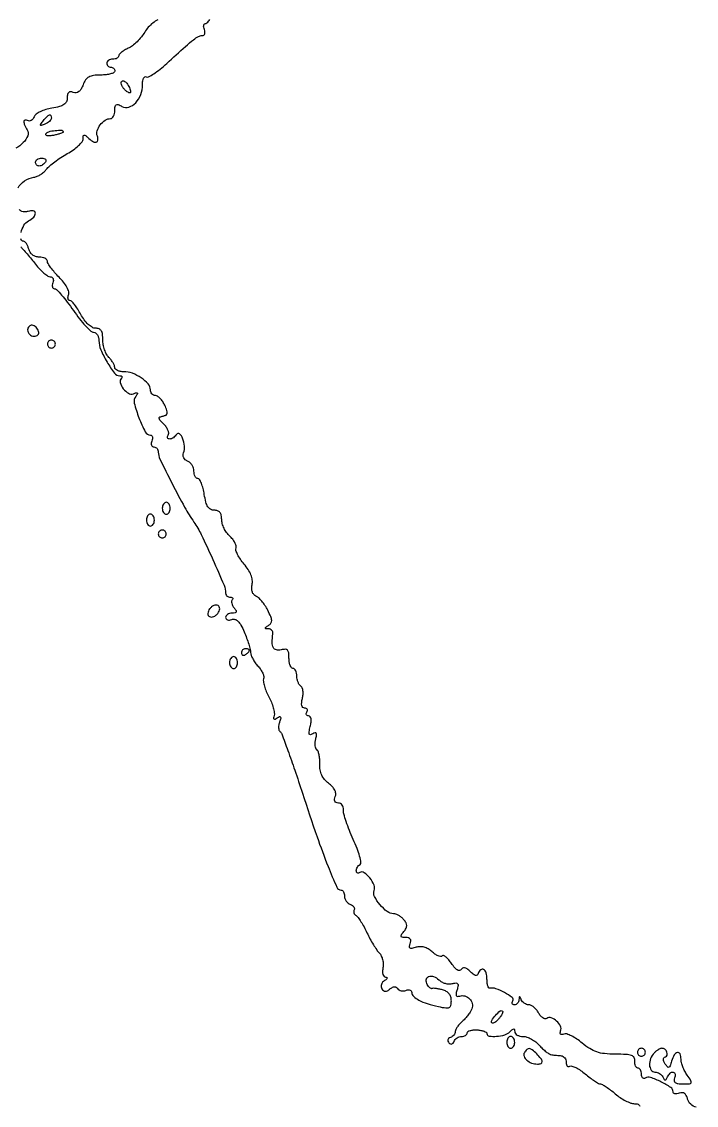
# Model space of a CAD drawing. Extents: x 254 to 922, y 86 to 1093.
# Drawn here: x 691.5 to 861.9, y 353.6 to 627.5 of the extents above; entities that cross this region are included whole.
import ezdxf

# ---------------------------------------------------------------- set-up
doc = ezdxf.new("R2010")
doc.units = 0

msp = doc.modelspace()

# ---------------------------------------------------------------- linework, layer by layer
for points in [[(725.878434, 627.945276, 0.049099), (724.616215, 627.155962, 0.047029), (723.476904, 626.092558, 0.04811), (722.566077, 624.842572, -0.037417), (721.717677, 623.624458, -0.028395), (720.619732, 622.421856, -0.029044), (719.453247, 621.406968, -0.057668), (718.405316, 620.774905, 0.026948), (717.484352, 620.293791, 0.035583), (716.706561, 619.754302, 0.038456), (716.152841, 619.233847, 0.187006), (716, 618.839485, -0.173704), (715.885254, 618.519158, -0.093425), (715.559375, 618.246599, -0.073734), (715.073846, 618.062166, -0.054008), (714.5, 618, 0.064853), (713.926543, 617.925306, 0.082425), (713.440625, 617.70625, 0.098894), (713.115568, 617.381354, 0.148195), (713, 617, 0.099038), (713.076342, 616.618362, 0.097945), (713.29375, 616.29375, 0.097945), (713.618362, 616.076342, 0.099038), (714, 616, -0.099038), (714.381638, 615.923658, -0.097945), (714.70625, 615.70625, -0.097945), (714.923658, 615.381638, -0.099038), (715, 615, -0.278682), (714.766885, 614.614236, -0.051849), (713.964604, 614.29375, -0.04231), (712.825857, 614.072533, -0.026832), (711.475249, 614, 0.030495), (709.633138, 613.887545, 0.096531), (708.46335, 613.507136, 0.117941), (707.654693, 612.766278, 0.057816), (707.007262, 611.5191, -0.042579), (706.500736, 610.466291, -0.096389), (705.916393, 609.807683, -0.132882), (705.25756, 609.537886, -0.123337), (704.532013, 609.626089, 0.081286), (703.846251, 609.768096, 0.197322), (703.369257, 609.595244, 0.15968), (703.086665, 609.098016, 0.050073), (703, 608.234797, -0.108554), (702.783133, 607.247682, -0.138104), (702.179938, 606.541629, -0.084934), (701.044709, 606.034848, -0.022965), (699.109152, 605.633445, 0.033604), (697.565637, 605.27896, 0.040229), (696.177365, 604.735156, 0.044709), (695.113119, 604.092701, 0.143961), (694.616215, 603.442254, -0.069108), (694.310777, 602.888959, -0.099488), (693.895165, 602.516965, -0.123542), (693.437859, 602.382532, -0.149512), (693.007063, 602.495635, 0.168946), (692.368191, 602.637723, 0.367437), (692.049454, 602.296035, 0.117886), (692.22319, 601.384189, 0.035447), (692.897279, 600.131966, -0.240867), (693.031682, 598.674556, -0.093853), (691.911423, 596.918793, -0.08186), (690.045806, 595.493597, -0.122862)], [(690.573381, 585.480746, -0.122605), (692.212302, 587.2362, -0.101507), (694.600375, 588.171803, 0.061952), (695.420415, 588.42083, 0.037531), (696.314932, 588.902096, 0.037104), (697.144318, 589.523225, 0.05293), (697.769605, 590.197034, -0.055157), (698.51997, 590.998456, -0.01625), (699.835505, 592.052714, -0.016102), (701.402648, 593.1501, -0.016666), (703.019605, 594.131175, 0.026871), (704.543473, 595.098842, 0.034139), (705.830759, 596.156415, 0.036414), (706.746657, 597.155465, 0.16888), (707, 597.884141, -0.033967), (707.049188, 598.60736, -0.303211), (707.25, 598.834196, -0.241047), (707.581325, 598.761603, -0.024164), (708.2, 598.2, 0.052775), (709.375052, 597.249884, 0.184188), (710.312315, 597.049915, 0.347916), (710.761145, 597.534536, 0.11142), (710.609862, 598.574301, -0.168713), (710.567292, 599.898749, -0.085526), (711.336192, 601.402057, -0.083758), (712.58478, 602.589373, -0.149377), (713.928571, 603, 0.183065), (714.337562, 603.154936, 0.09074), (714.685268, 603.597835, 0.070634), (714.920873, 604.256431, 0.050673), (715, 605.035184, -0.035058), (715.072505, 606.068001, -0.230438), (715.354314, 606.486044, -0.224364), (715.863221, 606.528518, -0.033324), (716.826938, 606.09262, 0.197809), (718.561081, 605.917188, 0.131818), (720.283981, 606.97797, 0.102657), (721.556237, 609.042889, 0.087119), (722, 611.570448, -0.034455), (722.064707, 612.508343, -0.07354), (722.268183, 613.203935, -0.141998), (722.567809, 613.550064, -0.289925), (722.912963, 613.553792, 0.265827), (723.491227, 613.534159, 0.022285), (724.831747, 614.320062, 0.024997), (726.434862, 615.476214, 0.016462), (728.162963, 616.954709, -0.001636), (732.8756, 621.235039, -0.016724), (734.891423, 622.935173, -0.042209), (736.129156, 623.751118, -0.125265), (737.106989, 624, 0.158089), (737.480915, 624.121257, 0.151946), (737.719716, 624.440625, 0.112257), (737.77672, 624.926101, 0.06502), (737.638374, 625.5, -0.046044), (737.476573, 626.074811, -0.084731), (737.470127, 626.559375, -0.134479), (737.613262, 626.877237, -0.223707), (737.873914, 627, 0.210251), (738.28993, 627.183026, 0.021379), (739.000467, 628.028125, 0.023838)], [(691.333746, 574.200673, -0.072476), (692.081082, 576.026009, -0.137379), (693.218982, 577.117196, 0.068608), (694.550377, 578.084673, 0.214951), (694.953038, 579.087164, 0.368402), (694.420574, 579.661632, 0.106579), (693.118425, 579.537587, -0.070668), (692.251775, 579.392182, -0.111406), (691.515237, 579.539009, -0.112583), (690.918348, 579.986103, -0.073247)], [(861.857207, 353.080747, -0.107162), (860.4369, 353.885722, -0.147528), (859.676286, 355.129881, 0.052619), (859.336542, 356.02998, 0.120177), (858.869135, 356.579013, 0.14976), (858.274517, 356.782029, 0.099857), (857.559655, 356.661265, -0.052003), (856.962252, 356.500747, -0.094262), (856.458149, 356.515565, -0.143273), (856.12768, 356.696945, -0.198607), (856, 357.005705, 0.25335), (855.41022, 358.094959, 0.029766), (852.928973, 359.511563, 0.030335), (850.286792, 360.624302, 0.226646), (848.970632, 360.48185, -0.145012), (848.602325, 360.381677, -0.191537), (848.285123, 360.516143, -0.134954), (848.070867, 360.887701, -0.063782), (848, 361.440983, 0.055066), (847.934119, 362.037367, 0.074675), (847.738889, 362.542039, 0.094166), (847.450256, 362.880595, 0.170898), (847.111111, 363, -0.19719), (846.782799, 363.134718, -0.097087), (846.524132, 363.514062, -0.072417), (846.373347, 364.080173, -0.04877), (846.361111, 364.75, 0.150537), (846.164795, 365.629423, 0.179174), (845.516978, 366.172583, 0.07364), (844.157291, 366.442758, 0.011618), (841.425384, 366.513531, -0.023916), (838.694754, 366.651515, -0.056095), (836.69961, 367.077566, -0.061109), (834.953505, 367.909268, -0.033241), (833.035364, 369.316789, 0.026314), (831.67005, 370.348025, 0.033746), (830.309327, 371.139475, 0.035858), (829.126986, 371.622247, 0.17227), (828.410908, 371.604186, -0.069322), (827.916989, 371.489587, -0.217723), (827.603616, 371.600154, -0.223489), (827.48732, 371.90624, -0.072566), (827.596437, 372.390714, 0.206441), (827.547003, 373.603002, 0.097224), (826.590421, 374.883093, 0.099906), (825.243722, 375.683131, 0.226371), (824.093978, 375.558082, -0.194996), (823.631632, 375.479471, -0.095412), (823.073402, 375.720102, -0.071776), (822.503548, 376.241003, -0.048925), (822.01499, 376.971992, 0.048531), (821.497384, 377.74776, 0.049377), (820.842646, 378.404273, 0.054188), (820.155946, 378.853986, 0.118433), (819.54815, 379, -0.081946), (818.982327, 379.09336, -0.064662), (818.424314, 379.367188, -0.065081), (817.958259, 379.772103, -0.085703), (817.662281, 380.25, 0.009076), (817.382013, 380.909806, 0.295955), (817.242982, 381, 0.382689), (817.135242, 380.903389, 0.011437), (817.078947, 380.25, -0.082027), (816.968786, 379.772551, -0.087237), (816.712105, 379.367188, -0.093879), (816.351131, 379.095571, -0.114968), (815.940983, 379, -0.10925), (815.586162, 379.078465, -0.182447), (815.37494, 379.2943, -0.160973), (815.344171, 379.619047, -0.082393), (815.501157, 380.001873, 0.385899), (815.346284, 380.838671, 0.037226), (813.459411, 382.06625, 0.038839), (811.264098, 383.059106, 0.140709), (809.75, 383.161482, -0.308461), (809.462328, 383.278499, -0.069037), (809.220312, 383.78181, -0.049098), (809.054079, 384.553266, -0.028537), (809, 385.5, 0.065803), (808.793956, 387.058837, 0.190916), (808.156107, 387.915312, 0.341291), (807.404122, 387.83651, 0.122316), (806.78869, 386.866071, -0.171881), (806.508606, 386.50681, -0.206473), (806.089042, 386.438691, -0.103857), (805.508804, 386.721303, -0.031306), (804.769115, 387.373742, 0.03454), (803.992318, 388.050038, 0.105216), (803.362076, 388.344922, 0.174098), (802.854749, 388.28541, 0.139828), (802.446046, 387.9127, -0.238945), (802.035278, 387.661914, -0.16133), (801.491728, 387.795432, -0.079189), (800.818362, 388.384622, -0.028344), (800.057013, 389.413088, 0.028277), (799.354208, 390.362736, 0.048503), (798.654647, 391.055078, 0.067678), (798.058976, 391.418757, 0.308892), (797.680856, 391.347523, -0.23403), (797.287356, 391.214665, -0.065039), (796.640412, 391.389587, -0.051114), (795.867481, 391.807936, -0.034344), (795.077794, 392.429597, 0.052231), (794.122641, 393.127766, 0.064987), (793.109187, 393.552715, 0.069599), (792.08007, 393.685452, 0.074294), (791.077956, 393.524742, -0.024118), (790.044669, 393.250855, -0.194069), (789.569992, 393.333556, -0.303079), (789.410393, 393.684915, -0.0511), (789.613281, 394.434609, 0.071218), (789.770105, 395.122298, 0.178545), (789.634266, 395.610548, 0.17252), (789.208928, 395.904293, 0.065775), (788.484544, 396, -0.031241), (787.603873, 396.055081, -0.291191), (787.323955, 396.286878, -0.233479), (787.382796, 396.686215, -0.021926), (788, 397.5, 0.045289), (788.569081, 398.327894, 0.128626), (788.744889, 399, 0.128626), (788.569081, 399.672106, 0.045289), (788, 400.5, 0.046943), (787.424749, 401.073937, 0.041123), (786.727583, 401.559375, 0.043277), (786.019114, 401.89251, 0.08849), (785.41651, 402, -0.166052), (783.809496, 402.54883, -0.053661), (781.97095, 404.315356, -0.053702), (780.586372, 406.379452, -0.215747), (780.499582, 407.859507, 0.195005), (780.473084, 409.271203, 0.067363), (779.406951, 411.055986, 0.072521), (777.987078, 412.386766, 0.298904), (776.866353, 412.417402, -0.09242), (776.535733, 412.289449, -0.170924), (776.254491, 412.333, -0.174671), (776.066645, 412.541752, -0.097023), (776, 412.881966, -0.080591), (776.069005, 413.307305, -0.05343), (776.274896, 413.758111, -0.052446), (776.577822, 414.164989, -0.068217), (776.935818, 414.460333, 0.304327), (777.172691, 414.981799, 0.024362), (776.836249, 416.536011, 0.026117), (776.195455, 418.508442, 0.015872), (775.244665, 420.76935, -0.01228), (774.248346, 423.091704, -0.014607), (773.427262, 425.330684, -0.013444), (772.845067, 427.243916, -0.085733), (772.746699, 428.25, 0.07944), (772.689767, 428.918453, 0.097066), (772.424658, 429.485937, 0.109321), (771.995333, 429.864354, 0.126843), (771.469236, 430, -0.102779), (770.924574, 430.113155, -0.180273), (770.597187, 430.428329, -0.144694), (770.514353, 430.940648, -0.059899), (770.687476, 431.627959, 0.117541), (770.794714, 432.433183, 0.090834), (770.546875, 433.286128, 0.072503), (769.941962, 434.154014, 0.042798), (769.000267, 434.999798, -0.054691), (767.96957, 435.970677, -0.069238), (767.266552, 437.072939, -0.067107), (766.876799, 438.353383, -0.047508), (766.776799, 439.854464, 0.025454), (766.749175, 441.083474, 0.032636), (766.592884, 442.203727, 0.034325), (766.345725, 443.088195, 0.170655), (766.026503, 443.48362, -0.171846), (765.744278, 443.834877, -0.058556), (765.599711, 444.482862, -0.049953), (765.597515, 445.29429, -0.039686), (765.751404, 446.157368, 0.020302), (765.977472, 447.191702, 0.1706), (765.900939, 447.656008, 0.356874), (765.602602, 447.776524, 0.063063), (765.01168, 447.507219, -0.084849), (764.424373, 447.26972, -0.379946), (764.126984, 447.43654, -0.130624), (764.083249, 448.029617, -0.014935), (764.373209, 449.350847, 0.029578), (764.582166, 450.456626, 0.070704), (764.570879, 451.289858, 0.123645), (764.352879, 451.804388, 0.235197), (763.960035, 452, -0.106365), (763.59753, 452.077998, -0.180876), (763.380196, 452.29375, -0.163298), (763.345228, 452.617994, -0.084517), (763.5, 453, 0.093818), (763.646451, 453.381555, 0.172113), (763.593555, 453.70625, 0.173538), (763.348512, 453.923246, 0.095568), (762.950609, 454, -0.195344), (762.510641, 454.17871, -0.144808), (762.251037, 454.641168, -0.084129), (762.20823, 455.404218, -0.033533), (762.395262, 456.438715, 0.041915), (762.555385, 457.417698, 0.051461), (762.532715, 458.343271, 0.060101), (762.345153, 459.085939, 0.163891), (762.00367, 459.497732, -0.111112), (761.618719, 459.874676, -0.050322), (761.294828, 460.505984, -0.046391), (761.074352, 461.270537, -0.047045), (761, 462.059017, 0.049547), (760.926216, 462.801778, 0.069539), (760.70625, 463.429836, 0.089706), (760.381787, 463.852535, 0.186414), (760, 464, -0.233699), (759.616772, 464.189468, -0.071984), (759.29375, 464.768635, -0.054948), (759.073019, 465.61451, -0.036384), (759, 466.616631, 0.030145), (758.918705, 467.9638, 0.16189), (758.608885, 468.619281, 0.213088), (758.024385, 468.858428, 0.056121), (757, 468.710251, -0.117611), (755.809393, 468.684491, -0.22463), (755.066761, 469.25426, -0.122732), (754.766536, 470.535373, -0.028779), (754.925354, 472.75, 0.104183), (754.887766, 473.227943, 0.11134), (754.659928, 473.637311, 0.109632), (754.275035, 473.913701, 0.098452), (753.793837, 474.015313, -0.024517), (753.163957, 474.053693, -0.399133), (753.039041, 474.20158, -0.227952), (753.163726, 474.4264, -0.012826), (753.844302, 474.882612, 0.101541), (754.448362, 475.465163, 0.165541), (754.638463, 476.144042, 0.088993), (754.410364, 477.10695, 0.016785), (753.631288, 478.746118, 0.026816), (752.931167, 479.938653, 0.027948), (752.116252, 481.032323, 0.029066), (751.308882, 481.891421, 0.098291), (750.66059, 482.300002, -0.12571), (750.113846, 482.687458, -0.095508), (749.751466, 483.329665, -0.077743), (749.606515, 484.183697, -0.050501), (749.694645, 485.18297, 0.081279), (749.726471, 486.375501, 0.058954), (749.39303, 487.663664, 0.050628), (748.70066, 489.019188, 0.034126), (747.660086, 490.41205, -0.026754), (746.742566, 491.603191, -0.034318), (746.038255, 492.793618, -0.036654), (745.60933, 493.830103, -0.173073), (745.624313, 494.463359, 0.159781), (745.65286, 495.039317, 0.05483), (745.341597, 495.825666, 0.047768), (744.781193, 496.677447, 0.039482), (744.035267, 497.468084, -0.054699), (743.256285, 498.345674, -0.041069), (742.59786, 499.457767, -0.041972), (742.147937, 500.622695, -0.07129), (742, 501.654988, 0.051538), (741.89054, 502.71411, 0.117481), (741.550407, 503.436863, 0.139244), (740.965677, 503.854607, 0.08612), (740.127808, 504, -0.12383), (739.206138, 504.231815, -0.130042), (738.523559, 504.869545, -0.078236), (738.018599, 506.048844, -0.022466), (737.615991, 508, 0.022653), (737.299157, 509.532563, 0.034344), (736.873976, 510.825, 0.037096), (736.410249, 511.759462, 0.264949), (735.988182, 512, -0.184375), (735.610945, 512.144001, -0.09034), (735.290279, 512.556072, -0.070205), (735.072953, 513.168639, -0.050229), (735, 513.893011, 0.077418), (734.880109, 514.662677, 0.06504), (734.528897, 515.410729, 0.066762), (734.009383, 516.024804, 0.092485), (733.396246, 516.401441, -0.087169), (732.811101, 516.752437, -0.100588), (732.414837, 517.267159, -0.104596), (732.260519, 517.878768, -0.10163), (732.364434, 518.507316, 0.115242), (732.596054, 520.18819, 0.067124), (732.136486, 522.181608, 0.127775), (731.353893, 523.289953, 0.458332), (730.605665, 523.170969, -0.055611), (730.254665, 522.723057, -0.049611), (729.800803, 522.343972, -0.052589), (729.317733, 522.08529, -0.096942), (728.881966, 522, -0.119101), (728.550979, 522.079976, -0.186731), (728.358656, 522.296003, -0.153247), (728.340993, 522.622319, -0.076027), (728.504741, 523.007671, 0.170285), (728.617281, 523.519974, 0.066481), (728.43276, 524.231147, 0.055663), (728.005888, 525.016562, 0.044117), (727.385165, 525.757671, -0.012755), (726.417266, 526.776243, -0.162833), (726.209286, 527.25274, -0.333363), (726.406001, 527.570135, -0.045561), (727.20344, 527.800606, 0.080281), (727.945041, 528.071737, 0.230199), (728.249825, 528.510095, 0.127735), (728.178601, 529.226795, 0.020252), (727.632033, 530.542804, 0.038977), (727.106577, 531.477675, 0.045403), (726.465347, 532.26947, 0.051143), (725.809363, 532.818802, 0.148248), (725.25, 532.992198, -0.114487), (724.773167, 533.105971, -0.099706), (724.367188, 533.421676, -0.093048), (724.0947, 533.891548, -0.085195), (724, 534.443296, 0.183055), (723.44287, 535.914055, 0.062808), (721.703339, 537.443259, 0.059572), (719.448908, 538.607465, 0.08966), (717.277494, 539, -0.045086), (716.405715, 539.07877, -0.064967), (715.669014, 539.314732, -0.084919), (715.171216, 539.662026, -0.200683), (715, 540.071429, 0.098387), (714.89773, 540.586132, 0.03396), (714.559375, 541.26875, 0.032192), (714.074034, 541.989814, 0.032161), (713.5, 542.642857, -0.076562), (712.924632, 543.42774, -0.03831), (712.440625, 544.5625, -0.036893), (712.110548, 545.840096, -0.044799), (712, 547.071429, 0.032823), (711.907372, 548.480931, 0.108002), (711.592711, 549.352643, 0.1569), (711.022957, 549.830547, 0.096974), (710.157471, 550, -0.134743), (709.290576, 550.237936, -0.054604), (708.303077, 550.980636, -0.046411), (707.312596, 552.100658, -0.034349), (706.430067, 553.5, 0.018165), (705.643984, 554.84063, 0.025472), (704.840496, 555.971875, 0.02377), (704.11167, 556.809508, 0.204589), (703.665607, 557, -0.200437), (703.377989, 557.120125, -0.142704), (703.209774, 557.430958, -0.093529), (703.197427, 557.905121, -0.051527), (703.348998, 558.46709, 0.16699), (703.376657, 559.246322, 0.050163), (702.912716, 560.356973, 0.042567), (702.084549, 561.61824, 0.029835), (700.955987, 562.890167, -0.016818), (699.824102, 564.100872, -0.021408), (698.868321, 565.294179, -0.019987), (698.166121, 566.337191, -0.139029), (698, 566.923077, 0.186661), (697.840963, 567.334237, 0.089628), (697.384999, 567.683654, 0.069459), (696.707555, 567.920545, 0.049465), (695.90638, 568, -0.079589), (695.022939, 568.141521, -0.083929), (694.245678, 568.551274, -0.08438), (693.649462, 569.191502, -0.0816), (693.289749, 570, 0.036138), (693.029204, 570.765597, 0.047912), (692.679139, 571.4125, 0.056699), (692.297554, 571.860925, 0.190371), (691.945518, 572, -0.373156), (691.252317, 572.601035, -0.096823)], [(691.25, 570.604548, -0.015885), (691.893167, 569.917735, -0.004299), (692.867188, 568.789625, -0.004347), (693.951172, 567.489368, -0.004498), (695, 566.185051, 0.021766), (696.046498, 564.971897, 0.027166), (697.123593, 563.945761, 0.02725), (698.094673, 563.203905, 0.14869), (698.718615, 563.009074, -0.140689), (699.136295, 562.885801, -0.15151), (699.410634, 562.562419, -0.12037), (699.490963, 562.074623, -0.072636), (699.361626, 561.5, 0.057007), (699.213439, 560.925686, 0.101648), (699.244512, 560.440625, 0.148055), (699.444284, 560.122371, 0.181008), (699.771234, 560, -0.204792), (700.323019, 559.764104, -0.012008), (701.579763, 558.384375, -0.016582), (703.021547, 556.607298, -0.011332), (704.54444, 554.5, 0.01531), (706.092596, 552.393248, 0.021366), (707.61151, 550.615625, 0.018497), (708.950303, 549.280568, 0.188954), (709.666218, 549, -0.157213), (710.174925, 548.835996, -0.097308), (710.608201, 548.373735, -0.079324), (710.9007, 547.683304, -0.060676), (711, 546.868034, 0.101851), (711.469313, 544.58802, 0.032105), (713.053765, 541.470289, 0.027439), (714.934884, 538.656175, 0.235908), (716.248226, 538, -0.059774), (716.620203, 537.955372, -0.179143), (716.829085, 537.814502, -0.25029), (716.856481, 537.608843, -0.10724), (716.70185, 537.368517, 0.26838), (716.403192, 536.250314, 0.098325), (717.156283, 534.728107, 0.093331), (718.467981, 533.55607, 0.231379), (719.718136, 533.445333, -0.01857), (720.468417, 533.701712, -0.299134), (720.71274, 533.629019, -0.33197), (720.727041, 533.387879, -0.020789), (720.284851, 532.772892, 0.23307), (719.929969, 531.082932, 0.028226), (721.113008, 527.356599, 0.02734), (722.693811, 523.802631, 0.281503), (724.006455, 523, -0.192973), (724.312536, 522.8773, -0.144947), (724.494731, 522.559375, -0.096558), (724.514128, 522.074483, -0.053518), (724.361626, 521.5, 0.06502), (724.22328, 520.926101, 0.112257), (724.280284, 520.440625, 0.151946), (724.519085, 520.121257, 0.158089), (724.893011, 520, -0.115734), (725.315263, 519.900936, -0.100462), (725.674822, 519.621225, -0.0933), (725.916161, 519.202971, -0.084522), (726, 518.710553, 0.113779), (726.4062, 516.948619, 0.004141), (729.489322, 510.748343, 0.008082), (732.650514, 504.762703, 0.027146), (734.9904, 501, -0.040528), (736.838653, 497.842703, -0.007055), (739.74769, 491.574069, -0.0043), (742.598631, 485.046371, -0.101137), (743, 483.082387, 0.106966), (743.089369, 482.66942, 0.099479), (743.342708, 482.317951, 0.095895), (743.721286, 482.082319, 0.091638), (744.166667, 482, -0.057388), (744.56848, 481.953729, -0.172529), (744.79734, 481.806715, -0.253554), (744.832285, 481.592176, -0.113033), (744.675343, 481.342009, 0.171918), (744.507446, 480.989854, 0.082297), (744.537806, 480.483088, 0.066538), (744.753708, 479.904134, 0.050768), (745.131121, 479.342009, -0.031246), (745.624184, 478.66612, -0.236806), (745.66346, 478.285169, -0.269757), (745.384665, 478.059018, -0.038656), (744.622445, 478, 0.066447), (744.002237, 477.917213, 0.08353), (743.476593, 477.674822, 0.099354), (743.125039, 477.315156, 0.144987), (743, 476.893011, 0.164961), (743.126141, 476.521078, 0.151103), (743.456863, 476.286515, 0.108954), (743.960085, 476.236067, 0.062399), (744.555277, 476.382838, -0.162668), (745.360214, 476.418195, -0.127329), (746.118379, 475.972026, -0.073046), (746.876118, 474.953792, -0.023045), (747.699507, 473.239827, -0.012299), (748.309414, 471.70017, -0.013162), (748.828296, 470.166553, -0.012803), (749.204747, 468.82886, -0.058433), (749.310897, 468.029291, 0.088315), (749.447094, 467.326521, 0.032411), (749.872489, 466.404812, 0.030909), (750.47854, 465.435991, 0.032318), (751.191195, 464.564402, -0.038683), (751.868634, 463.714045, -0.044809), (752.370052, 462.808748, -0.050299), (752.640345, 461.981319, -0.146442), (752.595413, 461.388046, 0.135207), (752.530163, 460.721792, 0.028273), (752.797457, 459.56821, 0.027741), (753.272731, 458.223299, 0.023138), (753.920255, 456.852935, -0.025869), (754.565739, 455.467366, -0.029207), (755.035575, 454.076848, -0.030365), (755.289928, 452.864082, -0.120104), (755.219639, 452.110804, 0.042071), (755.071789, 451.52694, 0.286093), (755.180804, 451.264263, 0.261941), (755.476909, 451.232235, 0.037254), (756.040207, 451.524849, -0.04219), (756.635062, 451.826451, -0.374009), (756.891804, 451.738256, -0.206223), (756.934925, 451.372533, -0.019259), (756.636069, 450.493995, 0.045332), (756.425326, 449.749371, 0.055462), (756.371584, 449.028305, 0.065365), (756.47157, 448.435026, 0.16166), (756.724021, 448.07995, -0.146542), (757.151109, 447.515322, -0.001864), (758.716658, 443.26411, -0.005253), (760.468067, 438.291061, -0.003396), (762.395634, 432.5, 0.004108), (766.086262, 421.464565, 0.012235), (768.859788, 413.992579, 0.008996), (771.076891, 408.717587, 0.29703), (772.178257, 408, -0.180123), (772.491895, 407.883225, -0.091617), (772.758613, 407.550156, -0.071602), (772.939263, 407.054554, -0.051691), (773, 406.468615, 0.088171), (773.11166, 405.840332, 0.066495), (773.438938, 405.218638, 0.065707), (773.923037, 404.697518, 0.081323), (774.494256, 404.36383, -0.058728), (775.028172, 404.083333, -0.089511), (775.399596, 403.716195, -0.11942), (775.553931, 403.32404, -0.174438), (775.477945, 402.964314, 0.119032), (775.359297, 402.602193, 0.100656), (775.408037, 402.201218, 0.092261), (775.617597, 401.82267, 0.08209), (775.956928, 401.52662, -0.097887), (776.44185, 401.076021, -0.01588), (777.166577, 400.005609, -0.016993), (777.947022, 398.671828, -0.014225), (778.6853, 397.207522, 0.013934), (779.451891, 395.684851, 0.013111), (780.317055, 394.175533, 0.0132), (781.153911, 392.87882, 0.043491), (781.798465, 392.092166, -0.083282), (782.292005, 391.381764, -0.04973), (782.637575, 390.409872, -0.048104), (782.79466, 389.342427, -0.059786), (782.725077, 388.342166, 0.042867), (782.630703, 387.430956, 0.073107), (782.728537, 386.673392, 0.106709), (782.994277, 386.171557, 0.217696), (783.388672, 385.984687, -0.118928), (783.696932, 385.905804, -0.358054), (783.774775, 385.719547, -0.14645), (783.589195, 385.43791, -0.033193), (783.121885, 385.096491, 0.082055), (782.649756, 384.675373, 0.091351), (782.359252, 384.13916, 0.099438), (782.293224, 383.572913, 0.118406), (782.460912, 383.063245, 0.078002), (782.870828, 382.585627, 0.170328), (783.315027, 382.414143, 0.137363), (783.837809, 382.543192, 0.044453), (784.5, 383, -0.048444), (785.11371, 383.416189, -0.113399), (785.644502, 383.564959, -0.152361), (786.086935, 383.449645, -0.115475), (786.442997, 383.092232, 0.121473), (786.791116, 382.750964, 0.081527), (787.312833, 382.548006, 0.073818), (787.924415, 382.510689, 0.07011), (788.532025, 382.650663, -0.06423), (789.093712, 382.787, -0.111279), (789.568782, 382.733661, -0.151731), (789.881211, 382.503647, -0.1601), (790, 382.142173, 0.208592), (790.434384, 381.14625, 0.06456), (791.796045, 380.175626, 0.046641), (793.920579, 379.284577, 0.02311), (796.75, 378.538857, 0.016853), (798.620934, 378.202685, 0.143525), (799.45638, 378.321289, 0.237701), (799.875777, 378.842121, 0.052846), (800, 380.014164, 0.075798), (799.852219, 380.983402, 0.095559), (799.423459, 381.781179, 0.092248), (798.714753, 382.381915, 0.065939), (797.75, 382.775627, 0.01425), (796.859902, 382.981485, 0.019431), (796.046905, 383.112623, 0.016591), (795.3782, 383.171546, 0.165982), (795.111803, 383.096598, -0.277032), (794.906836, 383.083727, -0.059622), (794.599991, 383.292257, -0.046332), (794.252744, 383.656003, -0.029014), (793.91459, 384.138197, -0.169887), (793.654536, 385.317656, -0.271502), (794.261153, 386.116002, -0.185622), (795.524783, 386.146, -0.110969), (796.811255, 385.331602, 0.070939), (797.520323, 384.799517, 0.054183), (798.417153, 384.426821, 0.05499), (799.356342, 384.260059, 0.080583), (800.19016, 384.339477, -0.037832), (801.14958, 384.51421, -0.254084), (801.581478, 384.335101, -0.22094), (801.702881, 383.849839, -0.029405), (801.436145, 382.798811, 0.028856), (801.198298, 381.865906, 0.151058), (801.254682, 381.345418, 0.284093), (801.559796, 381.132423, 0.094679), (802.123411, 381.207804, -0.152308), (803.426647, 381.233165, -0.131647), (804.601148, 380.521734, -0.131016), (805.266311, 379.315187, -0.150291), (805.194112, 378.005264, -0.051976), (804.854034, 377.314122, -0.022268), (804.267486, 376.467091, -0.021746), (803.556699, 375.612292, -0.026753), (802.819411, 374.882705, 0.029363), (802.123088, 374.186429, 0.032008), (801.534452, 373.432237, 0.033819), (801.120857, 372.728156, 0.116399), (801, 372.216038, -0.106014), (800.906822, 371.781516, -0.068517), (800.632813, 371.343781, -0.064272), (800.227867, 370.969315, -0.068839), (799.75, 370.720238, 0.083441), (799.31831, 370.47904, 0.158535), (799.102349, 370.149648, 0.168297), (799.127988, 369.770915, 0.096381), (799.386905, 369.386905, 0.096381), (799.770915, 369.127988, 0.168297), (800.149648, 369.102349, 0.158535), (800.47904, 369.31831, 0.083441), (800.720238, 369.75, -0.091153), (800.996888, 370.227815, -0.068411), (801.451674, 370.632813, -0.067172), (802.00841, 370.906434, -0.080841), (802.583333, 371, 0.061245), (803.125052, 371.066604, 0.079763), (803.583854, 371.262675, 0.097559), (803.89099, 371.553166, 0.155931), (804, 371.894213, -0.25376), (804.1803, 372.226595, -0.071423), (804.734168, 372.483389, -0.0534), (805.541845, 372.6344, -0.033957), (806.499294, 372.644213, -0.028267), (807.456833, 372.534426, -0.043234), (808.264627, 372.32205, -0.052544), (808.83251, 372.048783, -0.259705), (808.999294, 371.75, 0.370503), (809.560462, 371.097894, 0.057059), (811.408631, 371.030272, 0.052442), (813.471149, 371.410299, 0.125249), (814.8, 372.2, -0.018208), (815.421376, 372.777696, -0.180052), (815.75, 372.9, -0.354955), (815.943785, 372.742599, -0.051663), (816, 372.2, 0.172893), (816.163206, 371.742123, 0.093642), (816.626482, 371.3525, 0.074006), (817.316824, 371.088885, 0.054311), (818.132705, 371, -0.083721), (819.090941, 370.838418, -0.042287), (820.213267, 370.339063, -0.040442), (821.314966, 369.610958, -0.047675), (822.220607, 368.75, 0.024077), (823.054471, 367.878885, 0.026527), (823.942831, 367.121384, 0.027262), (824.76304, 366.562046, 0.107573), (825.337902, 366.36535, 0.001941), (825.872947, 366.305459, 0.001078), (826.525821, 366.236369, 0.001075), (827.187058, 366.169273, 0.001739), (827.75, 366.11535, -0.119153), (828.227066, 365.952365, -0.091028), (828.632813, 365.575923, -0.083231), (828.905843, 365.045293, -0.077438), (829, 364.440983, 0.059483), (829.066417, 363.884668, 0.127411), (829.268878, 363.506103, 0.191318), (829.568348, 363.362119, 0.157194), (829.915328, 363.44767, -0.220194), (830.453521, 363.512622, -0.037269), (831.436868, 363.110859, -0.03471), (832.601921, 362.425467, -0.024592), (833.809684, 361.506687, 0.013055), (835.013056, 360.546638, 0.017027), (836.164968, 359.73598, 0.014699), (837.154524, 359.129562, 0.130475), (837.644356, 358.998779, -0.131835), (838.131479, 358.867321, -0.015222), (839.102157, 358.2639, -0.017482), (840.230313, 357.455788, -0.013432), (841.405539, 356.498779, 0.029045), (842.657781, 355.542462, 0.028738), (844.016723, 354.734016, 0.029999), (845.2851, 354.168771, 0.090054), (846.214556, 354, -0.052298), (846.899991, 353.92811, -0.11352), (847.37734, 353.70625, -0.187212), (847.57361, 353.378458, -0.18273)]]:
    msp.add_lwpolyline(points, format="xyb")
for points in [[(718.984687, 609.710573, -0.3201), (718.862656, 609.532274, -0.176471), (718.585709, 609.53181, -0.071307), (718.140323, 609.769398, -0.028423), (717.60496, 610.210573, -0.048917), (717.109768, 610.767304, -0.060595), (716.772475, 611.372905, -0.072431), (716.633699, 611.933875, -0.162263), (716.72996, 612.356763, -0.387677), (717.268367, 612.514843, -0.103116), (718.04096, 611.915727, -0.070428), (718.73363, 610.823241, -0.10161)], [(699, 603.106989, -0.148172), (698.882557, 602.719384, -0.058677), (698.517826, 602.291272, -0.05126), (697.986565, 601.891147, -0.0442), (697.358556, 601.584097, -0.012731), (696.458284, 601.264678, -0.389672), (696.258808, 601.355597, -0.27071), (696.292701, 601.617386, -0.008807), (696.981001, 602.477108, -0.017238), (697.946872, 603.562498, -0.127361), (698.530548, 603.925, -0.389178), (698.870501, 603.765008, -0.097466)], [(702, 599.616577, -0.299976), (701.886084, 599.443788, -0.017898), (701.274515, 599.207099, -0.022106), (700.476856, 598.969704, -0.014046), (699.530262, 598.761034, -0.027972), (698.617574, 598.638968, -0.068119), (697.941332, 598.678915, -0.162929), (697.613909, 598.865537, -0.332306), (697.589279, 599.144457, -0.194026), (698.317828, 599.680053, -0.036018), (699.98667, 599.981384, -0.036086), (701.59522, 600.03689, -0.40323)], [(697.5, 592, -0.06081), (697.193797, 591.617485, -0.051032), (696.7871, 591.29375, -0.053229), (696.346558, 591.073302, -0.089642), (695.940983, 591, -0.105429), (695.581949, 591.076556, -0.099231), (695.276414, 591.29375, -0.096318), (695.071618, 591.618268, -0.092995), (695, 592, -0.153634), (695.120018, 592.381379, -0.097988), (695.457961, 592.70625, -0.080552), (695.962904, 592.925455, -0.062283), (696.559017, 593, -0.066118), (697.110654, 592.926733, -0.138808), (697.478525, 592.70625, -0.191142), (697.607943, 592.379648, -0.139169)], [(693, 549.583333, 0.099038), (693.120875, 548.979073, 0.097945), (693.465104, 548.465104, 0.097945), (693.979073, 548.120875, 0.099038), (694.583333, 548, 0.077096), (695.158616, 548.089234, 0.119977), (695.585286, 548.348828, 0.144529), (695.795817, 548.735738, 0.134046), (695.770833, 549.1875, 0.113253), (695.122932, 550.250696, 0.165501), (694.153639, 550.742973, 0.244413), (693.346973, 550.459866, 0.190724)], [(698, 546, 0.099038), (698.076342, 545.618362, 0.097945), (698.29375, 545.29375, 0.097945), (698.618362, 545.076342, 0.099038), (699, 545, 0.099038), (699.381638, 545.076342, 0.097945), (699.70625, 545.29375, 0.097945), (699.923658, 545.618362, 0.099038), (700, 546, 0.099038), (699.923658, 546.381638, 0.097945), (699.70625, 546.70625, 0.097945), (699.381638, 546.923658, 0.099038), (699, 547, 0.099038), (698.618362, 546.923658, 0.097945), (698.29375, 546.70625, 0.097945), (698.076342, 546.381638, 0.099038)], [(727, 504.5, 0.064853), (727.074694, 503.926543, 0.082425), (727.29375, 503.440625, 0.098894), (727.618646, 503.115568, 0.148195), (728, 503, 0.148195), (728.381354, 503.115568, 0.098894), (728.70625, 503.440625, 0.082425), (728.925306, 503.926543, 0.064853), (729, 504.5, 0.064853), (728.925306, 505.073457, 0.082425), (728.70625, 505.559375, 0.098894), (728.381354, 505.884432, 0.148195), (728, 506, 0.148195), (727.618646, 505.884432, 0.098894), (727.29375, 505.559375, 0.082425), (727.074694, 505.073457, 0.064853)], [(723, 501.5, 0.064853), (723.074694, 500.926543, 0.082425), (723.29375, 500.440625, 0.098894), (723.618646, 500.115568, 0.148195), (724, 500, 0.148195), (724.381354, 500.115568, 0.098894), (724.70625, 500.440625, 0.082425), (724.925306, 500.926543, 0.064853), (725, 501.5, 0.064853), (724.925306, 502.073457, 0.082425), (724.70625, 502.559375, 0.098894), (724.381354, 502.884432, 0.148195), (724, 503, 0.148195), (723.618646, 502.884432, 0.098894), (723.29375, 502.559375, 0.082425), (723.074694, 502.073457, 0.064853)], [(726, 498, 0.099038), (726.076342, 497.618362, 0.097945), (726.29375, 497.29375, 0.097945), (726.618362, 497.076342, 0.099038), (727, 497, 0.099038), (727.381638, 497.076342, 0.097945), (727.70625, 497.29375, 0.097945), (727.923658, 497.618362, 0.099038), (728, 498, 0.099038), (727.923658, 498.381638, 0.097945), (727.70625, 498.70625, 0.097945), (727.381638, 498.923658, 0.099038), (727, 499, 0.099038), (726.618362, 498.923658, 0.097945), (726.29375, 498.70625, 0.097945), (726.076342, 498.381638, 0.099038)], [(738.638374, 478.5, 0.073701), (738.504754, 477.900419, 0.139599), (738.604836, 477.419723, 0.163185), (738.925877, 477.111763, 0.110721), (739.424396, 477, 0.098269), (739.987943, 477.111838, 0.066863), (740.555128, 477.440625, 0.063983), (741.039833, 477.92656, 0.07261), (741.361626, 478.5, 0.073701), (741.495246, 479.099581, 0.139599), (741.395164, 479.580277, 0.163185), (741.074123, 479.888237, 0.110721), (740.575604, 480, 0.098269), (740.012057, 479.888162, 0.066863), (739.444872, 479.559375, 0.063983), (738.960167, 479.07344, 0.07261)], [(747, 467.940983, 0.108972), (747.078288, 467.586039, 0.182303), (747.29375, 467.3746, 0.161196), (747.6179, 467.343488, 0.082592), (748, 467.5, 0.029505), (748.382774, 467.768994, 0.035638), (748.70625, 468.066025, 0.038439), (748.934461, 468.34829, 0.151918), (749, 468.559017, 0.210953), (748.92554, 468.727648, 0.081139), (748.70625, 468.870461, 0.061769), (748.382849, 468.967655, 0.042167), (748, 469, 0.105053), (747.618444, 468.918938, 0.099167), (747.29375, 468.688914, 0.09642), (747.076123, 468.345238, 0.093332)], [(744, 465.5, 0.064853), (744.074694, 464.926543, 0.082425), (744.29375, 464.440625, 0.098894), (744.618646, 464.115568, 0.148195), (745, 464, 0.148195), (745.381354, 464.115568, 0.098894), (745.70625, 464.440625, 0.082425), (745.925306, 464.926543, 0.064853), (746, 465.5, 0.064853), (745.925306, 466.073457, 0.082425), (745.70625, 466.559375, 0.098894), (745.381354, 466.884432, 0.148195), (745, 467, 0.148195), (744.618646, 466.884432, 0.098894), (744.29375, 466.559375, 0.082425), (744.074694, 466.073457, 0.064853)], [(812, 375.5, -0.03049), (811.474366, 374.939923, -0.049393), (810.957819, 374.54114, -0.06589), (810.523352, 374.343381, -0.277016), (810.256619, 374.410048, -0.353344), (810.18939, 375.041329, -0.036388), (811.156957, 376.324859, -0.037136), (812.290111, 377.441065, -0.383897), (812.892501, 377.423307, -0.271366), (812.962178, 377.179399, -0.045722), (812.792235, 376.703658, -0.039198), (812.463853, 376.120468, -0.02539)], [(814, 369.5, 0.064853), (814.074694, 368.926543, 0.082425), (814.29375, 368.440625, 0.098894), (814.618646, 368.115568, 0.148195), (815, 368, 0.148195), (815.381354, 368.115568, 0.098894), (815.70625, 368.440625, 0.082425), (815.925306, 368.926543, 0.064853), (816, 369.5, 0.064853), (815.925306, 370.073457, 0.082425), (815.70625, 370.559375, 0.098894), (815.381354, 370.884432, 0.148195), (815, 371, 0.148195), (814.618646, 370.884432, 0.098894), (814.29375, 370.559375, 0.082425), (814.074694, 370.073457, 0.064853)], [(818.430902, 366.888197, 0.236291), (818.349295, 365.978864, 0.121282), (819.026984, 365.021428, 0.091215), (820.281149, 364.284007, 0.08454), (821.75, 364.015313, 0.09245), (822.641051, 364.170218, 0.332512), (822.934702, 364.626069, 0.15388), (822.633066, 365.392119, 0.026237), (821.571429, 366.571429, 0.023853), (820.420737, 367.617271, 0.148446), (819.693574, 367.920659, 0.222737), (819.085053, 367.706912, 0.060351)], [(847, 367, 0.099038), (847.076342, 366.618362, 0.097945), (847.29375, 366.29375, 0.097945), (847.618362, 366.076342, 0.099038), (848, 366, 0.099038), (848.381638, 366.076342, 0.097945), (848.70625, 366.29375, 0.097945), (848.923658, 366.618362, 0.099038), (849, 367, 0.099038), (848.923658, 367.381638, 0.097945), (848.70625, 367.70625, 0.097945), (848.381638, 367.923658, 0.099038), (848, 368, 0.099038), (847.618362, 367.923658, 0.097945), (847.29375, 367.70625, 0.097945), (847.076342, 367.381638, 0.099038)], [(851.2, 366.8, 0.105566), (850.305257, 365.419459, 0.10281), (850.04109, 363.780363, 0.138752), (850.465301, 362.503909, 0.248483), (851.416667, 362, -0.079041), (852.001834, 361.906914, -0.060848), (852.588542, 361.632813, -0.061238), (853.088167, 361.228021, -0.08292), (853.416667, 360.75, 0.029131), (853.744495, 360.14253, 0.260055), (854, 360, 0.260055), (854.255505, 360.14253, 0.029131), (854.583333, 360.75, -0.089303), (855.262424, 361.711845, -0.233503), (856.044122, 361.970125, -0.345297), (856.495189, 361.501369, -0.117441), (856.361626, 360.5, 0.107412), (856.254813, 359.80458, 0.225262), (856.513264, 359.336759, 0.127581), (857.196672, 359.072357, 0.028848), (858.449715, 359, 0.013454), (860.112468, 359.04475, 0.270006), (860.520012, 359.312489, 0.261255), (860.495808, 359.8063, 0.012738), (859.556704, 361.222506, -0.032678), (858.960821, 362.203904, -0.027309), (858.457282, 363.31429, -0.028182), (858.108956, 364.384027, -0.0647), (858, 365.222506, 0.090432), (857.75523, 366.564778, 0.366663), (857.083254, 366.938159, 0.22261), (856.2527, 366.327753, 0.057927), (855.616657, 364.75, -0.0164), (855.246229, 363.55368, -0.201579), (854.933958, 363.205372, -0.335355), (854.574614, 363.280114, -0.036394), (854.032071, 364, -0.040588), (853.674953, 364.666402, -0.10392), (853.564767, 365.199777, -0.162761), (853.69584, 365.587405, -0.148693), (854.038276, 365.83541, 0.245606), (854.483446, 366.306107, 0.168783), (854.439584, 367.054278, 0.133292), (853.90754, 367.742657, 0.163376), (853.140983, 368, 0.107525), (852.775691, 367.920525, 0.031328), (852.265164, 367.6475, 0.029913), (851.713847, 367.259268, 0.028022)]]:
    msp.add_lwpolyline(points, format="xyb", close=True)

doc.saveas('drawing.dxf')
